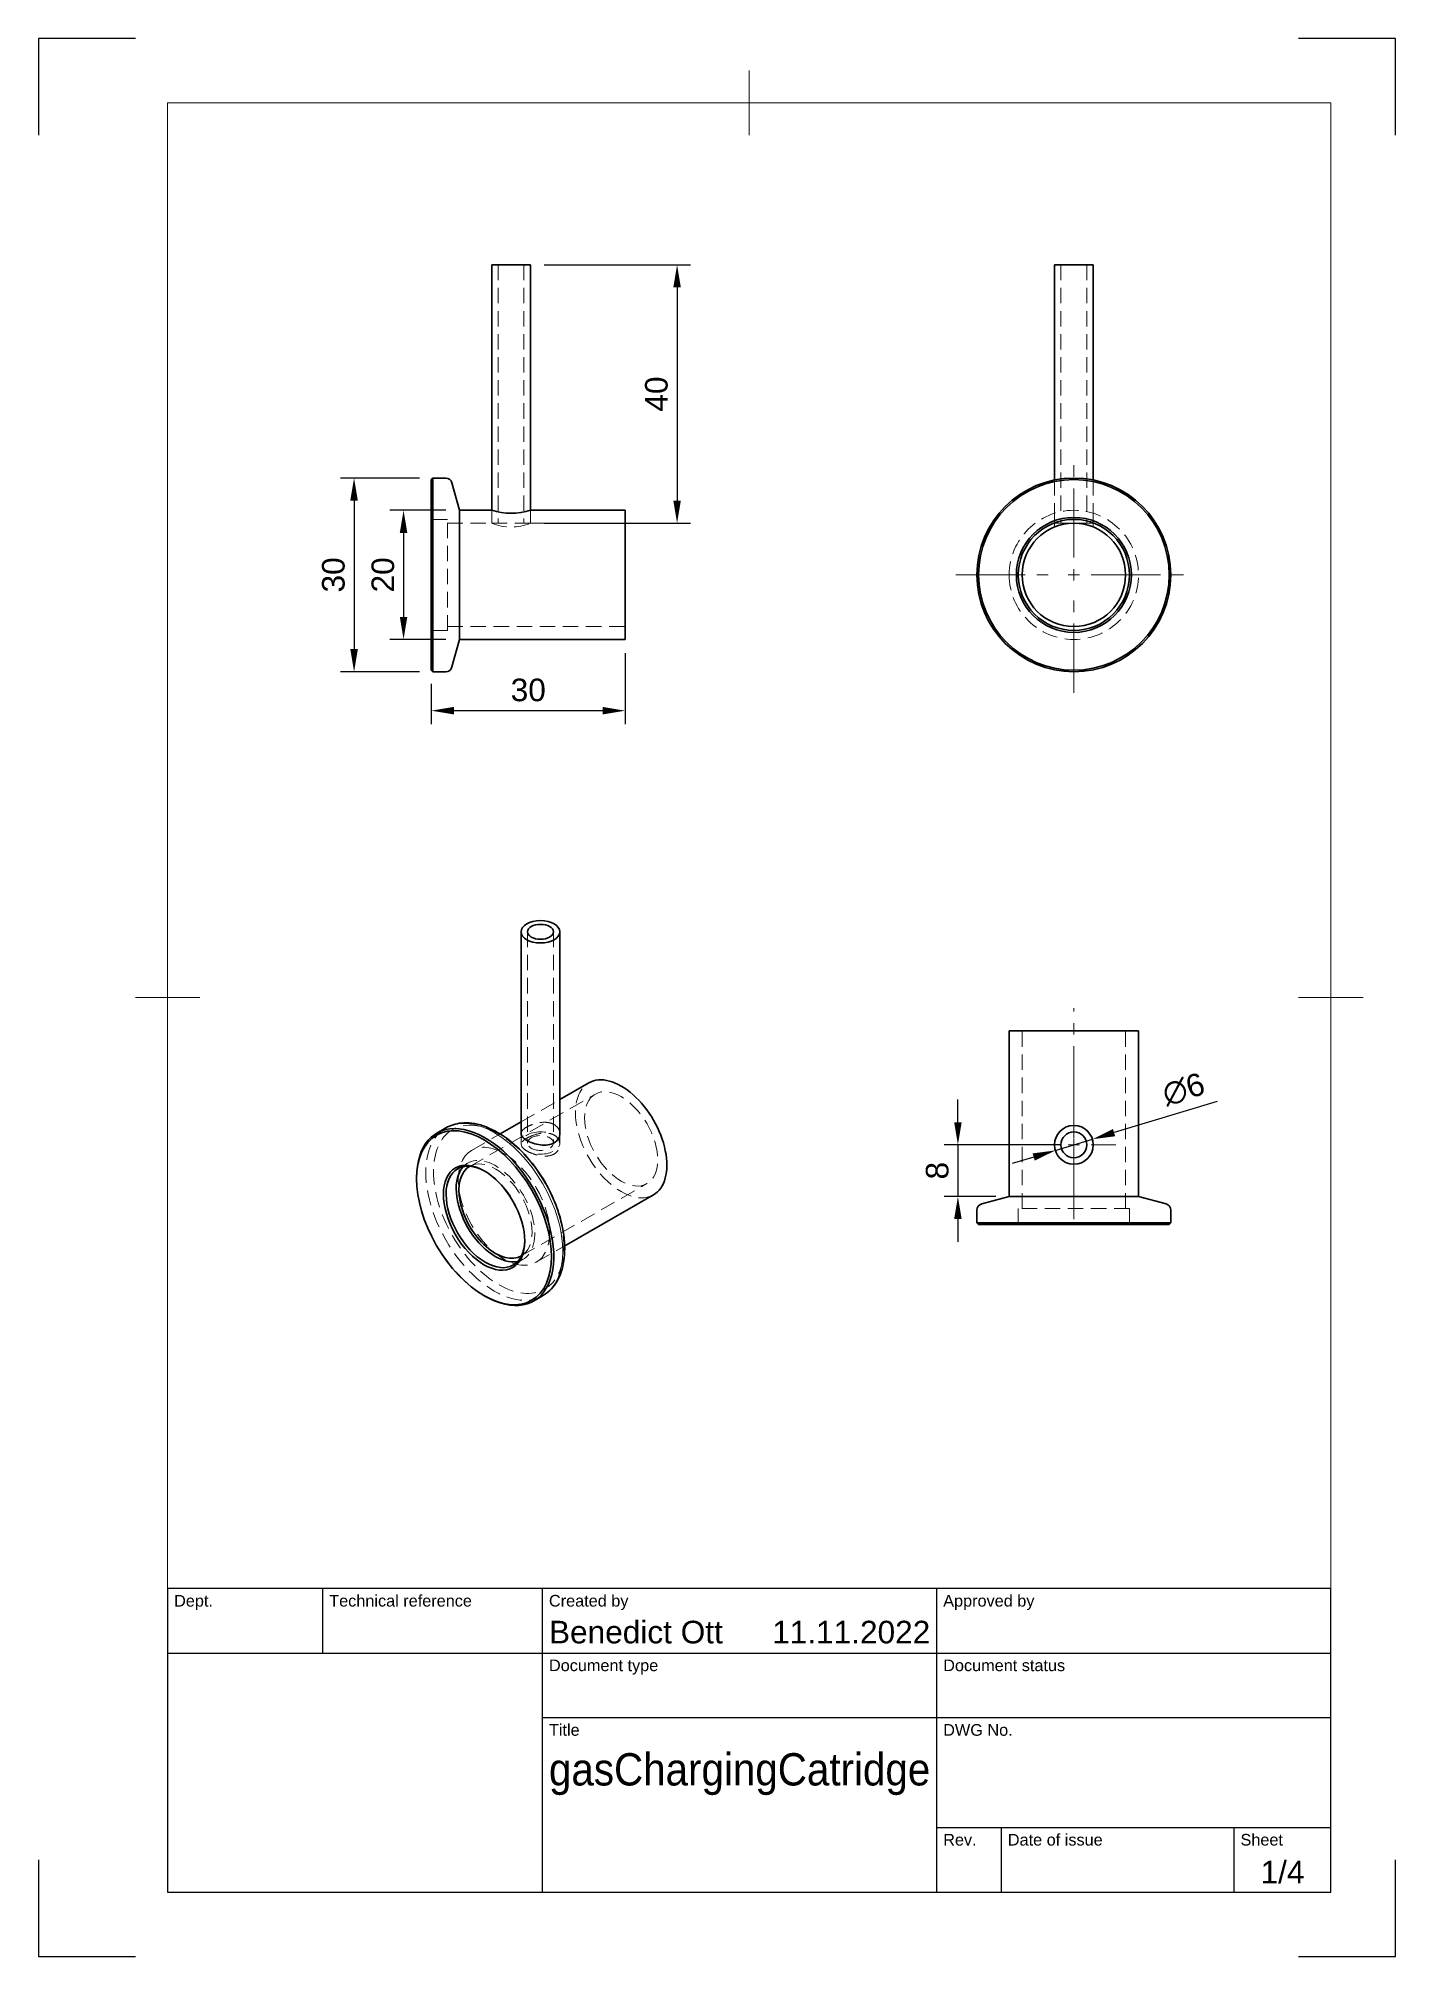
# Model space of a CAD drawing. Header units: millimetres. Extents: x 0 to 210, y 0 to 297.
import ezdxf
from ezdxf.enums import TextEntityAlignment as Align

# ---------------------------------------------------------------- set-up
doc = ezdxf.new("R2010")
doc.units = ezdxf.units.MM
doc.header["$LTSCALE"] = 0.75
doc.linetypes.add('CENTER2', pattern=[28.575, 19.05, -3.175, 3.175, -3.175])
doc.linetypes.add('HIDDEN2', pattern=[4.7625, 3.175, -1.5875])
for name, color, linetype, lineweight in [('BORDER', 7, 'Continuous', 18), ('FD_Dimensions', 7, 'Continuous', 18), ('Hidden', 7, 'HIDDEN2', 18), ('Hidden Narrow', 7, 'HIDDEN2', 18), ('Smart Centers', 7, 'CENTER2', 18), ('TITLEBLOCK', 7, 'Continuous', 25), ('Visible', 7, 'Continuous', 35), ('Visible Narrow', 7, 'Continuous', 18)]:
    doc.layers.add(name, color=color, linetype=linetype, lineweight=lineweight)
doc.styles.add('FusionTitle', font='arial.ttf')
doc.styles.get("Standard").update_dxf_attribs({"font": 'arial.ttf'})
doc.dimstyles.new('Dim-ISO-25', dxfattribs={"dimtxt": 3.5, "dimasz": 3.5, "dimexe": 2.1, "dimexo": 2.1, "dimgap": 1.4, "dimtad": 1, "dimzin": 12, "dimdsep": 46, "dimtxsty": 'Standard', "dimcen": 0, "dimazin": 3, "dimtp": 0.1, "dimtm": 0.1, "dimtfac": 0.714286, "dimtmove": 0, "dimatfit": 3, "dimfxl": 1, "dimtzin": 12, "dimarcsym": 0})

# ---------------------------------------------------------------- blocks, each defined once
blk = doc.blocks.new('ISO_A4(P)_SHEET')
at = {"layer": 'BORDER'}
for p, q in [((110, 292), (110, 282)), ((200, 287), (20, 287)), ((20, 287), (20, 10)), ((200, 287), (200, 10)), ((15, 148.5), (25, 148.5)), ((205, 148.5), (195, 148.5)), ((20, 10), (200, 10))]:
    blk.add_line(p, q, dxfattribs=at)
at = {"layer": 'Defpoints'}
for p, q in [((15, 297), (0, 297)), ((0, 297), (0, 282)), ((210, 297), (195, 297)), ((210, 282), (210, 297)), ((0, 15), (0, 0)), ((210, 0), (210, 15)), ((0, 0), (15, 0)), ((195, 0), (210, 0))]:
    blk.add_line(p, q, dxfattribs=at)
blk = doc.blocks.new('ISO_TITLEBLOCK')
at = {"layer": 'TITLEBLOCK'}
for p, q in [((0, 47), (-180, 47)), ((-180, 47), (-180, 0)), ((-156, 37), (-156, 47)), ((-122, 0), (-122, 47)), ((-61, 0), (-61, 47)), ((0, 0), (0, 47)), ((-180, 37), (0, 37)), ((-122, 27), (0, 27)), ((-61, 10), (0, 10)), ((-51, 0), (-51, 10)), ((-15, 0), (-15, 10)), ((-180, 0), (0, 0))]:
    blk.add_line(p, q, dxfattribs=at)
at = {"layer": 'TITLEBLOCK', "style": 'FusionTitle'}
for s, p in [('Dept.', (-179, 46)), ('Technical reference', (-155, 46)), ('Created by', (-121, 46)), ('Approved by', (-60, 46)), ('Document type', (-121, 36)), ('Document status', (-60, 36)), ('Title', (-121, 26)), ('DWG No.', (-60, 26)), ('Rev.', (-60, 9)), ('Date of issue', (-50, 9)), ('Sheet', (-14, 9))]:
    blk.add_text(s, height=1.8, dxfattribs=at).set_placement(p, align=Align.TOP_LEFT)
for tag, height, p in [('DEPT', 3.5, (-179, 42)), ('TECHNICAL_REFERENCE', 3.5, (-155, 42)), ('CREATED_BY', 3.5, (-121, 42)), ('APPROVED_BY', 3.5, (-60, 42)), ('DOCUMENT_TYPE', 3.5, (-121, 32)), ('DOCUMENT_STATUS', 3.5, (-60, 32)), ('TITLE_1', 5, (-121, 21.5)), ('TITLE_2', 5, (-121, 14)), ('TITLE_3', 5, (-121, 6.5)), ('DATE_OF_ISSUE', 3.5, (-50, 5))]:
    blk.add_attdef(tag, text='', height=height, dxfattribs=at).set_placement(p, align=Align.TOP_LEFT)
for tag, p in [('CREATED_DATE', (-62, 42)), ('APPROVED_DATE', (-0.99, 42))]:
    blk.add_attdef(tag, text='', height=3.5, dxfattribs=at).set_placement(p, align=Align.TOP_RIGHT)
for tag, height, p in [('DRAWING_NUMBER', 5, (-30.5, 19.75)), ('REV', 3.5, (-56, 4.85)), ('SHEET', 3.5, (-7.5, 4.85))]:
    blk.add_attdef(tag, text='', height=height, dxfattribs=at).set_placement(p, align=Align.TOP_CENTER)
blk = doc.blocks.new('*U7')
at = {"layer": 'Smart Centers', "color": 0, "ltscale": 0.75, "transparency": 16777216}
for p, q in [((0, 2.678906), (0, 18.25)), ((-18.25, 0), (-2.678906, 0)), ((2.678906, 0), (18.25, 0)), ((0, -18.25), (0, -2.678906))]:
    blk.add_line(p, q, dxfattribs=at)
at = {"layer": 'Smart Centers', "color": 0, "linetype": 'Continuous', "ltscale": 0.75, "transparency": 16777216}
for p, q in [((-0.892969, 0), (0.892969, 0)), ((0, -0.892969), (0, 0.892969))]:
    blk.add_line(p, q, dxfattribs=at)
blk = doc.blocks.new('*D16')
at = {"layer": 'Defpoints', "color": 0, "transparency": 16777216}
for p in [(157.347993, 124.817383), (163.089809, 126.558516)]:
    blk.add_point(p, dxfattribs=at)
at = {"layer": 'FD_Dimensions', "color": 0, "lineweight": -2, "transparency": 16777216}
for p, q in [((182.409261, 132.416894), (166.439202, 127.574177)), ((157.347993, 124.817383), (163.089809, 126.558516)), ((153.9986, 123.801722), (150.649207, 122.786061))]:
    blk.add_line(p, q, dxfattribs=at)
at = {"layer": 'FD_Dimensions', "color": 0, "transparency": 16777216}
for points in [[(166.269925, 128.132409), (166.608479, 127.015945), (163.089809, 126.558516)], [(153.829323, 124.359954), (154.167877, 123.24349), (157.347993, 124.817383)]]:
    blk.add_solid(points, dxfattribs=at)
at = {"layer": 'FD_Dimensions', "color": 0, "transparency": 16777216, "insert": (177.197542, 134.269104), "char_height": 3.5, "attachment_point": 5, "rotation": 16.8692774}
blk.add_mtext('∅6', dxfattribs=at)
blk = doc.blocks.new('*U9')
at = {"layer": 'Smart Centers', "color": 0, "ltscale": 0.75, "transparency": 16777216}
for p, q in [((0, 2.678906), (0, 6.5)), ((-6.5, 0), (-2.678906, 0)), ((2.678906, 0), (6.5, 0)), ((0, -6.5), (0, -2.678906))]:
    blk.add_line(p, q, dxfattribs=at)
at = {"layer": 'Smart Centers', "color": 0, "linetype": 'Continuous', "ltscale": 0.75, "transparency": 16777216}
for p, q in [((-0.892969, 0), (0.892969, 0)), ((0, -0.892969), (0, 0.892969))]:
    blk.add_line(p, q, dxfattribs=at)
blk = doc.blocks.new('*U10')
at = {"layer": 'Smart Centers', "color": 0, "ltscale": 0.75, "transparency": 16777216}
blk.add_line((0, -16.330127), (0, 16.330127), dxfattribs=at)
blk = doc.blocks.new('*D17')
at = {"layer": 'Defpoints', "color": 0, "transparency": 16777216}
for p in [(160.218901, 125.687949), (142.273969, 117.687949), (150.218901, 117.687949)]:
    blk.add_point(p, dxfattribs=at)
at = {"layer": 'FD_Dimensions', "color": 0, "lineweight": -2, "transparency": 16777216}
for p, q in [((142.273969, 129.187949), (142.273969, 132.687949)), ((158.118901, 125.687949), (140.173969, 125.687949)), ((142.273969, 125.687949), (142.273969, 117.687949)), ((148.118901, 117.687949), (140.173969, 117.687949)), ((142.273969, 114.187949), (142.273969, 110.687949))]:
    blk.add_line(p, q, dxfattribs=at)
at = {"layer": 'FD_Dimensions', "color": 0, "transparency": 16777216}
for points in [[(141.690635, 129.187949), (142.857302, 129.187949), (142.273969, 125.687949)], [(141.690635, 114.187949), (142.857302, 114.187949), (142.273969, 117.687949)]]:
    blk.add_solid(points, dxfattribs=at)
at = {"layer": 'FD_Dimensions', "color": 0, "transparency": 16777216, "insert": (139.086963, 121.687949), "char_height": 3.5, "attachment_point": 5, "rotation": 90}
blk.add_mtext('8', dxfattribs=at)
blk = doc.blocks.new('*D18')
at = {"layer": 'Defpoints', "color": 0, "transparency": 16777216}
for p in [(61.04716, 228.931481), (48.844913, 198.931481), (61.04716, 198.931481)]:
    blk.add_point(p, dxfattribs=at)
at = {"layer": 'FD_Dimensions', "color": 0, "lineweight": -2, "transparency": 16777216}
for p, q in [((58.94716, 228.931481), (46.744913, 228.931481)), ((48.844913, 225.431481), (48.844913, 202.431481)), ((58.94716, 198.931481), (46.744913, 198.931481))]:
    blk.add_line(p, q, dxfattribs=at)
at = {"layer": 'FD_Dimensions', "color": 0, "transparency": 16777216}
for points in [[(48.261579, 225.431481), (49.428246, 225.431481), (48.844913, 228.931481)], [(48.261579, 202.431481), (49.428246, 202.431481), (48.844913, 198.931481)]]:
    blk.add_solid(points, dxfattribs=at)
at = {"layer": 'FD_Dimensions', "color": 0, "transparency": 16777216, "insert": (45.656713, 213.931481), "char_height": 3.5, "attachment_point": 5, "rotation": 90}
blk.add_mtext('30', dxfattribs=at)
blk = doc.blocks.new('*D19')
at = {"layer": 'Defpoints', "color": 0, "transparency": 16777216}
for p in [(65.136906, 223.931481), (56.501414, 203.931481), (65.136906, 203.931481)]:
    blk.add_point(p, dxfattribs=at)
at = {"layer": 'FD_Dimensions', "color": 0, "lineweight": -2, "transparency": 16777216}
for p, q in [((63.036906, 223.931481), (54.401414, 223.931481)), ((56.501414, 220.431481), (56.501414, 207.431481)), ((63.036906, 203.931481), (54.401414, 203.931481))]:
    blk.add_line(p, q, dxfattribs=at)
at = {"layer": 'FD_Dimensions', "color": 0, "transparency": 16777216}
for points in [[(55.918081, 220.431481), (57.084747, 220.431481), (56.501414, 223.931481)], [(55.918081, 207.431481), (57.084747, 207.431481), (56.501414, 203.931481)]]:
    blk.add_solid(points, dxfattribs=at)
at = {"layer": 'FD_Dimensions', "color": 0, "transparency": 16777216, "insert": (53.314409, 213.931481), "char_height": 3.5, "attachment_point": 5, "rotation": 90}
blk.add_mtext('20', dxfattribs=at)
blk = doc.blocks.new('*D20')
at = {"layer": 'Defpoints', "color": 0, "transparency": 16777216}
for p in [(90.79716, 203.931481), (60.79716, 199.181481), (60.79716, 192.907556)]:
    blk.add_point(p, dxfattribs=at)
at = {"layer": 'FD_Dimensions', "color": 0, "lineweight": -2, "transparency": 16777216}
for p, q in [((90.79716, 201.831481), (90.79716, 190.807556)), ((60.79716, 197.081481), (60.79716, 190.807556)), ((87.29716, 192.907556), (64.29716, 192.907556))]:
    blk.add_line(p, q, dxfattribs=at)
at = {"layer": 'FD_Dimensions', "color": 0, "transparency": 16777216}
for points in [[(64.29716, 193.49089), (64.29716, 192.324223), (60.79716, 192.907556)], [(87.29716, 193.49089), (87.29716, 192.324223), (90.79716, 192.907556)]]:
    blk.add_solid(points, dxfattribs=at)
at = {"layer": 'FD_Dimensions', "color": 0, "transparency": 16777216, "insert": (75.79716, 196.095756), "char_height": 3.5, "attachment_point": 5}
blk.add_mtext('30', dxfattribs=at)
blk = doc.blocks.new('*D21')
at = {"layer": 'Defpoints', "color": 0, "transparency": 16777216}
for p in [(76.136906, 261.931481), (76.136906, 221.931481), (98.822887, 221.931481)]:
    blk.add_point(p, dxfattribs=at)
at = {"layer": 'FD_Dimensions', "color": 0, "lineweight": -2, "transparency": 16777216}
for p, q in [((78.236906, 261.931481), (100.922887, 261.931481)), ((98.822887, 258.431481), (98.822887, 225.431481)), ((78.236906, 221.931481), (100.922887, 221.931481))]:
    blk.add_line(p, q, dxfattribs=at)
at = {"layer": 'FD_Dimensions', "color": 0, "transparency": 16777216}
for points in [[(98.239554, 258.431481), (99.406221, 258.431481), (98.822887, 261.931481)], [(98.239554, 225.431481), (99.406221, 225.431481), (98.822887, 221.931481)]]:
    blk.add_solid(points, dxfattribs=at)
at = {"layer": 'FD_Dimensions', "color": 0, "transparency": 16777216, "insert": (95.635882, 241.931481), "char_height": 3.5, "attachment_point": 5, "rotation": 90}
blk.add_mtext('40', dxfattribs=at)

msp = doc.modelspace()

# ---------------------------------------------------------------- linework, layer by layer
at = {"layer": 'Hidden', "extrusion": (-1, -2e-16, 2.966e-13)}
for p, q in [((71.137, 261.931), (71.137, 221.931)), ((75.137, 261.931), (75.137, 221.931)), ((61.097, 222.531), (60.797, 222.831)), ((70.137, 223.931), (70.137, 221.931)), ((70.137, 223.931), (70.137, 221.931)), ((76.137, 223.931), (76.137, 221.931)), ((76.137, 223.931), (76.137, 221.931)), ((61.097, 222.531), (61.097, 205.331)), ((61.097, 222.531), (63.297, 222.531)), ((63.297, 205.331), (63.297, 222.531)), ((63.297, 221.931), (70.137, 221.931)), ((70.137, 221.931), (76.137, 221.931)), ((76.137, 221.931), (90.797, 221.931)), ((61.097, 205.331), (60.797, 205.031)), ((61.097, 205.331), (63.297, 205.331)), ((63.297, 205.931), (90.797, 205.931))]:
    msp.add_line(p, q, dxfattribs=at)
at = {"layer": 'Hidden'}
for p, q in [((158.219, 261.931), (158.219, 221.931)), ((162.219, 261.931), (162.219, 221.931)), ((157.219, 228.628), (157.219, 221.931)), ((163.219, 228.628), (163.219, 221.931)), ((157.219, 223.471), (157.219, 221.348)), ((163.219, 223.471), (163.219, 221.348)), ((157.219, 221.931), (163.219, 221.931))]:
    msp.add_line(p, q, dxfattribs=at)
at = {"layer": 'Hidden', "extrusion": (-0.707107, -0.407196, 0.578093)}
for p, q in [((75.684, 158.669), (75.684, 125.968)), ((79.684, 158.669), (79.684, 125.968)), ((66.734, 122.353), (86.179, 133.551)), ((74.684, 129.239), (80.684, 132.694)), ((67.036, 124.835), (71.449, 127.377)), ((74.684, 127.417), (74.684, 125.733)), ((74.684, 127.417), (74.684, 125.968)), ((80.684, 127.417), (80.684, 125.733)), ((80.684, 127.417), (80.684, 125.968)), ((64.879, 121.977), (66.434, 122.873)), ((69.194, 121.542), (68.982, 121.665)), ((74.718, 108.488), (94.164, 119.686)), ((75.251, 111.023), (75.251, 110.778)), ((77.017, 107.504), (81.43, 110.045)), ((73.462, 107.072), (75.018, 107.968))]:
    msp.add_line(p, q, dxfattribs=at)
at = {"layer": 'Hidden', "extrusion": (-1e-16, -1, 2.966e-13)}
for p, q in [((152.219, 115.848), (152.219, 143.348)), ((168.219, 115.848), (168.219, 143.348)), ((168.819, 115.848), (151.619, 115.848)), ((151.619, 113.648), (151.619, 115.848)), ((168.819, 113.648), (168.819, 115.848)), ((151.619, 113.648), (151.319, 113.348)), ((151.619, 113.648), (168.819, 113.648)), ((168.819, 113.648), (169.119, 113.348))]:
    msp.add_line(p, q, dxfattribs=at)
at = {"layer": 'Hidden', "extrusion": (0, 0, -1)}
msp.add_circle((-160.219, 213.931), 10, dxfattribs=at)
at = {"layer": 'Hidden'}
msp.add_arc((73.137, 229.4), 8.046, 248.1161, 291.8839, dxfattribs=at)
at = {"layer": 'Hidden', "extrusion": (0, -1e-16, -1)}
msp.add_ellipse((90.171, 126.618), major_axis=(-4.99, 8.666), ratio=0.5780931, start_param=3.1415927, end_param=6.2831853, dxfattribs=at)
at = {"layer": 'Hidden', "extrusion": (2e-16, 1e-16, -1)}
msp.add_ellipse((90.171, 126.618), major_axis=(-3.992, 6.933), ratio=0.5780931, dxfattribs=at)
at = {"layer": 'Hidden', "extrusion": (0, -1e-16, -1)}
msp.add_ellipse((72.027, 116.17), major_axis=(-4.99, 8.666), ratio=0.5780931, dxfattribs=at)
at = {"layer": 'Hidden', "extrusion": (2e-16, 2e-16, -1)}
msp.add_ellipse((77.684, 125.968), major_axis=(-3, 0), ratio=0.5758617, start_param=1.5707963, end_param=7.8539816, dxfattribs=at)
at = {"layer": 'Hidden'}
msp.add_ellipse((77.684, 125.968), major_axis=(-2, 0), ratio=0.5758617, dxfattribs=at)
at = {"layer": 'Hidden', "extrusion": (1e-16, -1e-16, -1)}
msp.add_ellipse((70.726, 115.42), major_axis=(-4.292, 7.453), ratio=0.5780931, start_param=-0.1815344, end_param=3.3231271, dxfattribs=at)
at = {"layer": 'Hidden', "extrusion": (2e-16, 1e-16, -1)}
msp.add_ellipse((70.726, 115.42), major_axis=(-3.992, 6.933), ratio=0.5780931, start_param=0.0063862, end_param=3.1352064, dxfattribs=at)
at = {"layer": 'Hidden', "extrusion": (0, 0, -1)}
msp.add_ellipse((69.135, 114.504), major_axis=(-7.485, 12.999), ratio=0.5780931, start_param=3.9289245, end_param=5.4958534, dxfattribs=at)
at = {"layer": 'Hidden'}
msp.add_ellipse((69.17, 114.525), major_axis=(-4.292, 7.453), ratio=0.5780931, start_param=3.9116981, end_param=5.5130799, dxfattribs=at)
for points, knots in [([(74.684, 127.417), (74.684, 127.585), (74.758, 127.765), (75.063, 128.119), (75.294, 128.293), (75.562, 128.448), (75.831, 128.602), (76.169, 128.756), (76.908, 129.004), (77.309, 129.097), (78.058, 129.191), (78.459, 129.198), (79.198, 129.092), (79.537, 128.979), (79.805, 128.824)], [1.59269329, 1.59269329, 1.59269329, 1.59269329, 1.70647647, 1.70647647, 1.82025965, 1.82025965, 1.82025965, 1.93404282, 1.93404282, 2.047826, 2.047826, 2.16157528, 2.16157528, 2.27532456, 2.27532456, 2.27532456, 2.27532456]), ([(79.805, 128.824), (80.073, 128.67), (80.304, 128.455), (80.609, 127.96), (80.684, 127.679), (80.684, 127.417)], [0.45506491, 0.45506491, 0.45506491, 0.45506491, 0.56881419, 0.56881419, 0.68256347, 0.68256347, 0.68256347, 0.68256347]), ([(75.562, 126.712), (75.293, 126.557), (75.062, 126.388), (74.758, 126.055), (74.684, 125.889), (74.684, 125.578), (74.758, 125.41), (75.062, 125.072), (75.293, 124.901), (75.831, 124.591), (76.171, 124.434), (76.91, 124.17), (77.31, 124.065), (78.058, 123.946), (78.457, 123.925), (79.196, 124.007), (79.536, 124.114), (80.074, 124.424), (80.305, 124.646), (80.61, 125.164), (80.684, 125.459), (80.684, 126.008), (80.61, 126.301), (80.305, 126.814), (80.074, 127.034), (79.536, 127.344), (79.196, 127.453), (78.457, 127.54), (78.057, 127.52), (77.31, 127.402), (76.91, 127.294), (76.171, 127.026), (75.832, 126.867), (75.562, 126.712)], [0, 0, 0, 0, 0.1142701, 0.1142701, 0.2285402, 0.2285402, 0.3427228, 0.3427228, 0.4569054, 0.4569054, 0.571088, 0.571088, 0.6852706, 0.6852706, 0.7995407, 0.7995407, 0.9138108, 0.9138108, 1.0280809, 1.0280809, 1.142351, 1.142351, 1.2565336, 1.2565336, 1.3707161, 1.3707161, 1.4848987, 1.4848987, 1.5990813, 1.5990813, 1.7133514, 1.7133514, 1.8276215, 1.8276215, 1.8276215, 1.8276215])]:
    msp.add_open_spline(points, degree=3, knots=knots, dxfattribs=at)
at = {"layer": 'Hidden Narrow'}
msp.add_ellipse((70.537, 115.312), major_axis=(-7.485, 12.999), ratio=0.5780931, start_param=0, end_param=3.1415927, dxfattribs=at)
at = {"layer": 'Hidden Narrow', "extrusion": (1e-16, -2e-16, -1)}
msp.add_ellipse((71.22, 115.705), major_axis=(-7.116, 12.356), ratio=0.5780931, dxfattribs=at)
at = {"layer": 'Visible', "extrusion": (-1, -2e-16, 2.966e-13)}
for p, q in [((70.137, 261.931), (76.137, 261.931)), ((70.137, 261.931), (70.137, 223.931)), ((76.137, 261.931), (76.137, 223.931)), ((60.797, 228.681), (61.047, 228.931)), ((61.047, 198.931), (61.047, 228.931)), ((61.047, 228.931), (63.03, 228.931)), ((60.797, 228.681), (60.797, 199.181)), ((65.137, 223.931), (63.996, 228.19)), ((65.137, 203.931), (65.137, 223.931)), ((65.137, 223.931), (70.137, 223.931)), ((76.137, 223.931), (90.797, 223.931)), ((90.797, 203.931), (90.797, 223.931)), ((65.137, 203.931), (63.996, 199.673)), ((65.137, 203.931), (90.797, 203.931)), ((60.797, 199.181), (61.047, 198.931)), ((61.047, 198.931), (63.03, 198.931))]:
    msp.add_line(p, q, dxfattribs=at)
at = {"layer": 'Visible'}
for p, q in [((157.219, 261.931), (163.219, 261.931)), ((157.219, 261.931), (157.219, 228.628)), ((163.219, 261.931), (163.219, 228.628))]:
    msp.add_line(p, q, dxfattribs=at)
at = {"layer": 'Visible', "extrusion": (-0.707107, -0.407196, 0.578093)}
for p, q in [((74.684, 158.669), (74.684, 127.417)), ((80.684, 158.669), (80.684, 127.417)), ((80.684, 132.694), (85.181, 135.284)), ((61.649, 127.503), (63.051, 128.31)), ((71.449, 127.377), (74.684, 129.239)), ((58.528, 120.409), (58.528, 120.612)), ((81.43, 110.045), (95.162, 117.953)), ((68.918, 102.367), (69.094, 102.265)), ((76.62, 101.506), (78.022, 102.313))]:
    msp.add_line(p, q, dxfattribs=at)
at = {"layer": 'Visible', "extrusion": (-1e-16, -1, 2.966e-13)}
for p, q in [((170.219, 143.348), (150.219, 143.348)), ((150.219, 117.688), (150.219, 143.348)), ((170.219, 117.688), (170.219, 143.348)), ((150.219, 117.688), (145.96, 116.547)), ((170.219, 117.688), (150.219, 117.688)), ((170.219, 117.688), (174.478, 116.547)), ((145.219, 113.598), (145.219, 115.581)), ((175.219, 113.598), (145.219, 113.598)), ((145.469, 113.348), (145.219, 113.598)), ((145.469, 113.348), (174.969, 113.348)), ((174.969, 113.348), (175.219, 113.598)), ((175.219, 113.598), (175.219, 115.581))]:
    msp.add_line(p, q, dxfattribs=at)
at = {"layer": 'Visible', "extrusion": (0, 0, -1)}
for centre, radius in [((-160.219, 213.931), 15), ((-160.219, 213.931), 8.9), ((-160.219, 213.931), 8), ((-160.219, 125.688), 3)]:
    msp.add_circle(centre, radius, dxfattribs=at)
at = {"layer": 'Visible'}
for centre, radius in [((160.219, 213.931), 14.75), ((160.219, 213.931), 8.6), ((160.219, 125.688), 2)]:
    msp.add_circle(centre, radius, dxfattribs=at)
at = {"layer": 'Visible', "extrusion": (0, -2e-16, -1)}
for centre, start, end in [((-63.03, 227.931), 90, 165), ((-63.03, 199.931), 195, 270)]:
    msp.add_arc(centre, 1, start, end, dxfattribs=at)
at = {"layer": 'Visible'}
msp.add_arc((73.137, 233.512), 10.038, 252.61289, 287.38711, dxfattribs=at)
at = {"layer": 'Visible', "extrusion": (0, 0, -1)}
for centre, start, end in [((-146.219, 115.581), 0, 75), ((-174.219, 115.581), 105, 180)]:
    msp.add_arc(centre, 1, start, end, dxfattribs=at)
at = {"layer": 'Visible', "extrusion": (2e-16, 2e-16, -1)}
msp.add_ellipse((77.684, 158.669), major_axis=(-3, 0), ratio=0.5758617, start_param=1.5707963, end_param=7.8539816, dxfattribs=at)
at = {"layer": 'Visible'}
for centre, major_axis, ratio, start_param, end_param in [((77.684, 158.669), (2, 0), 0.5758617, 3.1415927, 9.424778), ((68.958, 114.403), (-7.361, 12.782), 0.5780931, 1.5707963, 7.8539816), ((69.17, 114.525), (-4.292, 7.453), 0.5780931, -0.7701054, 3.9116981)]:
    msp.add_ellipse(centre, major_axis=major_axis, ratio=ratio, start_param=start_param, end_param=end_param, dxfattribs=at)
at = {"layer": 'Visible', "extrusion": (0, -1e-16, -1)}
msp.add_ellipse((90.171, 126.618), major_axis=(-4.99, 8.666), ratio=0.5780931, start_param=0, end_param=3.1415927, dxfattribs=at)
at = {"layer": 'Visible', "extrusion": (0, 0, -1)}
msp.add_ellipse((69.135, 114.504), major_axis=(-7.485, 12.999), ratio=0.5780931, start_param=-0.7873319, end_param=3.9289245, dxfattribs=at)
at = {"layer": 'Visible', "extrusion": (1e-16, -1e-16, -1)}
msp.add_ellipse((68.958, 114.403), major_axis=(-4.441, 7.713), ratio=0.5780931, dxfattribs=at)
msp.add_ellipse((70.726, 115.42), major_axis=(-4.292, 7.453), ratio=0.5780931, start_param=3.3231271, end_param=6.1016509, dxfattribs=at)
at = {"layer": 'Visible', "extrusion": (2e-16, 1e-16, -1)}
msp.add_ellipse((70.726, 115.42), major_axis=(-3.992, 6.933), ratio=0.5780931, start_param=3.1352064, end_param=6.2895715, dxfattribs=at)
at = {"layer": 'Visible'}
for points, knots in [([(78.022, 102.313), (78.827, 102.777), (79.514, 103.44), (80.609, 105.108), (81, 106.13), (81.457, 108.47), (81.497, 109.807), (81.204, 112.626), (80.867, 114.108), (79.859, 117.053), (79.189, 118.516), (77.587, 121.283), (76.655, 122.588), (74.614, 124.917), (73.505, 125.94), (71.203, 127.6), (70.011, 128.235), (67.659, 129.02), (66.497, 129.177), (64.561, 128.972), (63.762, 128.72), (63.051, 128.31)], [5.4958534, 5.4958534, 5.4958534, 5.4958534, 5.7795823, 5.7795823, 6.082816, 6.082816, 6.4100336, 6.4100336, 6.7412882, 6.7412882, 7.0707514, 7.0707514, 7.3993688, 7.3993688, 7.7288688, 7.7288688, 8.0601408, 8.0601408, 8.3869629, 8.3869629, 8.6374461, 8.6374461, 8.6374461, 8.6374461]), ([(75.562, 126.381), (75.294, 126.535), (75.063, 126.711), (74.758, 127.067), (74.684, 127.248), (74.684, 127.417)], [1.36519473, 1.36519473, 1.36519473, 1.36519473, 1.47894401, 1.47894401, 1.59269329, 1.59269329, 1.59269329, 1.59269329]), ([(80.684, 127.417), (80.684, 127.154), (80.609, 126.872), (80.304, 126.374), (80.073, 126.159), (79.537, 125.85), (79.198, 125.738), (78.459, 125.634), (78.059, 125.642), (77.309, 125.736), (76.908, 125.829), (76.169, 126.074), (75.83, 126.227), (75.562, 126.381)], [0.68256347, 0.68256347, 0.68256347, 0.68256347, 0.79634665, 0.79634665, 0.91012982, 0.91012982, 1.023913, 1.023913, 1.13769618, 1.13769618, 1.25144546, 1.25144546, 1.36519473, 1.36519473, 1.36519473, 1.36519473])]:
    msp.add_open_spline(points, degree=3, knots=knots, dxfattribs=at)
at = {"layer": 'Visible Narrow'}
msp.add_ellipse((70.537, 115.312), major_axis=(-7.485, 12.999), ratio=0.5780931, start_param=3.1415927, end_param=6.2831853, dxfattribs=at)

# ---------------------------------------------------------------- block references
at = {"layer": 'BORDER'}
msp.add_blockref('ISO_A4(P)_SHEET', (0, 0), dxfattribs=at)
at = {"layer": 'Smart Centers', "ltscale": 0.75}
for name, p in [('*U7', (160.219, 213.931)), ('*U10', (160.219, 130.518)), ('*U9', (160.219, 125.688))]:
    msp.add_blockref(name, p, dxfattribs=at)
at = {"layer": 'TITLEBLOCK'}
ref = msp.add_blockref('ISO_TITLEBLOCK', (200, 10), dxfattribs=at)
ref.add_attrib('CREATED_DATE', '11.11.2022', dxfattribs={"height": 3.5, "style": 'FusionTitle'}).set_placement((138, 52), align=Align.TOP_RIGHT)
ref.add_attrib('SHEET', '1/4', dxfattribs={"height": 3.5, "style": 'FusionTitle'}).set_placement((192.5, 14.85), align=Align.TOP_CENTER)
ref.add_attrib('TITLE_1', 'gasChargingCatridge', dxfattribs={"height": 5, "style": 'FusionTitle', "width": 0.893964}).set_placement((79, 31.5), align=Align.TOP_LEFT)
ref.add_attrib('CREATED_BY', 'Benedict Ott', dxfattribs={"height": 3.5, "style": 'FusionTitle'}).set_placement((79, 52), align=Align.TOP_LEFT)

# ---------------------------------------------------------------- dimensions: what is measured, and where the dimension line sits
at = {"layer": 'FD_Dimensions'}
for base, p1, p2, angle, picture, middle in [((98.823, 221.931), (76.137, 261.931), (76.137, 221.931), 90, '*D21', (95.636, 241.931)), ((56.501, 203.931), (65.137, 223.931), (65.137, 203.931), 90, '*D19', (53.314, 213.931)), ((142.274, 117.688), (160.219, 125.688), (150.219, 117.688), 270, '*D17', (139.087, 121.688))]:
    dim = msp.add_linear_dim(base=base, p1=p1, p2=p2, angle=angle, dimstyle='Dim-ISO-25', override={"dimlfac": 1, "dimclrd": 0, "dimclre": 0}, dxfattribs=at)
    dim.commit()
    dim.dimension.update_dxf_attribs({"geometry": picture, "text_midpoint": middle})
dim = msp.add_aligned_dim(p1=(61.047, 228.931), p2=(61.047, 198.931), distance=-12.202, dimstyle='Dim-ISO-25', override={"dimlfac": 1, "dimclrd": 0, "dimclre": 0}, dxfattribs=at)
dim.commit()
dim.dimension.update_dxf_attribs({"geometry": '*D18', "text_midpoint": (45.657, 213.931)})
dim = msp.add_linear_dim(base=(60.797, 192.908), p1=(90.797, 203.931), p2=(60.797, 199.181), dimstyle='Dim-ISO-25', override={"dimlfac": 1, "dimclrd": 0, "dimclre": 0}, dxfattribs=at)
dim.commit()
dim.dimension.update_dxf_attribs({"geometry": '*D20', "text_midpoint": (75.797, 196.096)})
dim = msp.add_diameter_dim_2p(p1=(157.348, 124.817), p2=(163.09, 126.559), dimstyle='Dim-ISO-25', override={"dimlfac": 1, "dimclrd": 0, "dimclre": 0}, dxfattribs=at)
dim.commit()
dim.dimension.update_dxf_attribs({"geometry": '*D16', "text_midpoint": (178.151, 131.126), "dimtype": 163})

doc.saveas('drawing.dxf')
